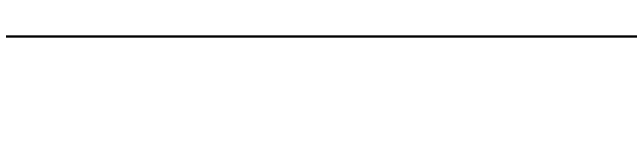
# Model space of a CAD drawing. Header units: inches. Extents: x -13 to 19.5, y -2.9 to 5.1.
# Drawn here: x -5.829 to -3.335, y -0.311 to 0.206 of the extents above; entities that cross this region are included whole.
import ezdxf

# ---------------------------------------------------------------- set-up
doc = ezdxf.new("R2010")
doc.units = ezdxf.units.IN
doc.header["$MEASUREMENT"] = 0
doc.layers.add('A-DOOR', color=31, linetype='Continuous', lineweight=30)

msp = doc.modelspace()

# ---------------------------------------------------------------- meshes
at = {"layer": 'A-DOOR', "lineweight": 40}
mesh = msp.add_polyface(dxfattribs=at)
corners = [(17.8565, 1.9675, 92.5912), (17.8565, 0.1081, 92.5912), (-11.3586, 0.1081, 92.5912), (-11.3586, 1.9675, 92.5912)]
mesh.append_faces([[corners[k] for k in face] for face in [(3, 0, 1, 2)]])
mesh = msp.add_polyface(dxfattribs=at)
corners = [(19.5408, -1.2239, 94.2755), (19.5408, 1.2064, 94.2755), (-13.043, 1.2064, 94.2755), (-13.043, -1.2239, 94.2755)]
mesh.append_faces([[corners[k] for k in face] for face in [(3, 0, 1, 2)]])
mesh = msp.add_polyface(dxfattribs=at)
corners = [(17.8565, 0.1081), (17.3428, 0.1081), (17.3428, 0.1081, 92.0775), (-10.845, 0.1081, 92.0775), (-10.845, 0.1081), (-11.3586, 0.1081), (-11.3586, 0.1081, 92.5912), (17.8565, 0.1081, 92.5912)]
mesh.append_faces([[corners[k] for k in face] for face in [(2, 3, 6, 7)]], dxfattribs={"vtx1": -1, "vtx3": -1})
mesh.append_faces([[corners[k] for k in face] for face in [(0, 1, 2, 7)]], dxfattribs={"vtx2": -1})
mesh.append_faces([[corners[k] for k in face] for face in [(3, 4, 5, 6)]], dxfattribs={"vtx3": -1})
mesh = msp.add_polyface(dxfattribs=at)
corners = [(17.3428, 0.1081, 92.0775), (17.3428, -1.9695, 92.0775), (-10.845, -1.9695, 92.0775), (-10.845, 0.1081, 92.0775)]
mesh.append_faces([[corners[k] for k in face] for face in [(3, 0, 1, 2)]])

doc.saveas('drawing.dxf')
